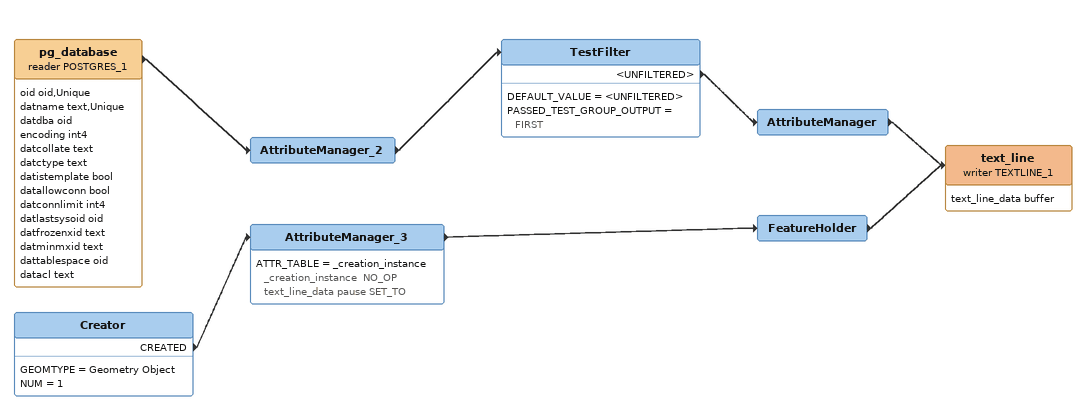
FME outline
pg_database (reader POSTGRES_1)
    attributes: oid oid,Unique, datname text,Unique, datdba oid, encoding int4, datcollate text, datctype text, datistemplate bool, datallowconn bool, datconnlimit int4, datlastsysoid oid, datfrozenxid text, datminmxid text, dattablespace oid, datacl text
    -> AttributeManager_2
AttributeManager_2
    -> TestFilter
TestFilter
    DEFAULT_VALUE = <UNFILTERED>
    PASSED_TEST_GROUP_OUTPUT = FIRST
    <UNFILTERED> -> AttributeManager
AttributeManager
    -> text_line (writer TEXTLINE_1)
Creator
    GEOMTYPE = Geometry Object
    NUM = 1
    CREATED -> AttributeManager_3
AttributeManager_3
    ATTR_TABLE = _creation_instance _creation_instance  NO_OP  text_line_data pause SET_TO
    -> FeatureHolder
FeatureHolder
    -> text_line (writer TEXTLINE_1)
text_line (writer TEXTLINE_1)
    attributes: text_line_data buffer
